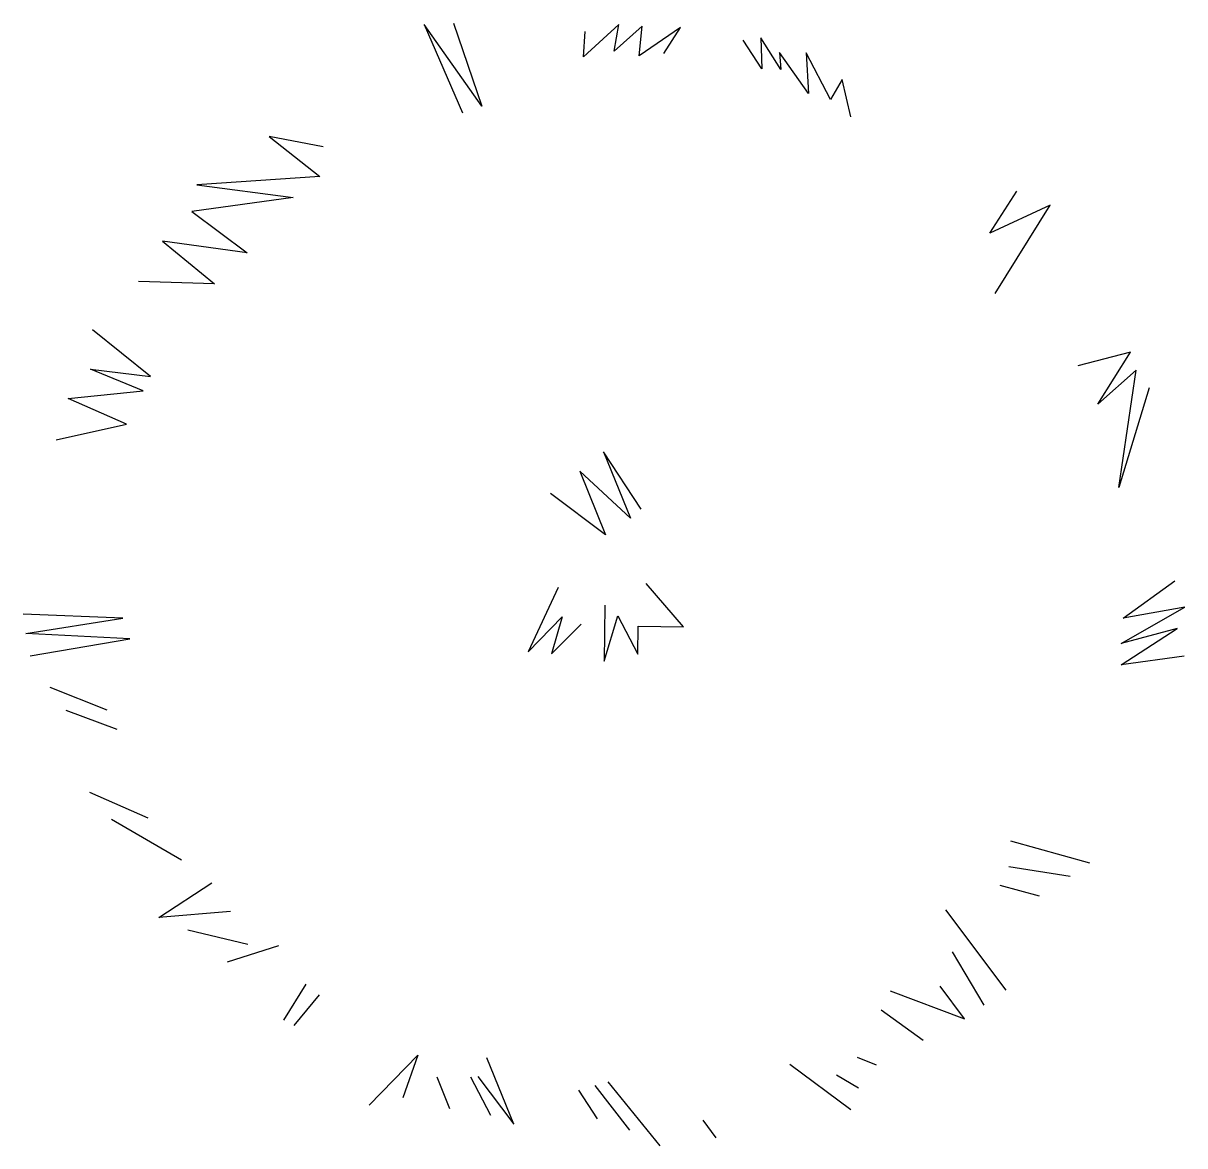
# Model space of a CAD drawing. Header units: metres. Extents: x -1.99 to 1.92, y -1.96 to 1.81.
import ezdxf

# ---------------------------------------------------------------- set-up
doc = ezdxf.new("R2010")
doc.units = ezdxf.units.M
doc.layers.add('ceco.net 77', color=7, linetype='Continuous')

msp = doc.modelspace()

# ---------------------------------------------------------------- linework, layer by layer
at = {"layer": 'ceco.net 77'}
for p, q in [((-0.4436, 1.5352), (-0.6373, 1.8106)), ((-0.6373, 1.8106), (-0.5078, 1.5136)), ((-0.5389, 1.8149), (-0.4436, 1.5352)), ((0.0179, 1.8109), (-0.1016, 1.7017)), ((0.002, 1.7203), (0.0179, 1.8109)), ((0.0965, 1.8049), (0.002, 1.7203)), ((0.0855, 1.7049), (0.0965, 1.8049)), ((0.2247, 1.8009), (0.0855, 1.7049)), ((0.1694, 1.7133), (0.2247, 1.8009)), ((-0.1016, 1.7017), (-0.0958, 1.7871)), ((0.5629, 1.6596), (0.4951, 1.7654)), ((0.4951, 1.7654), (0.499, 1.6614)), ((0.499, 1.6614), (0.4359, 1.7581)), ((0.6556, 1.5783), (0.5586, 1.7162)), ((0.5586, 1.7162), (0.5629, 1.6596)), ((0.7292, 1.558), (0.6474, 1.7152)), ((0.6474, 1.7152), (0.6556, 1.5783)), ((0.7693, 1.6259), (0.7292, 1.558)), ((0.7976, 1.4994), (0.7693, 1.6259)), ((-0.9772, 1.3985), (-1.1591, 1.4331)), ((-1.1591, 1.4331), (-0.9882, 1.2986)), ((-0.9882, 1.2986), (-1.4023, 1.2713)), ((-1.4023, 1.2713), (-1.0778, 1.2284)), ((-1.0778, 1.2284), (-1.4182, 1.1807)), ((1.266, 1.1082), (1.3562, 1.2494)), ((-1.4182, 1.1807), (-1.2326, 1.042)), ((1.4689, 1.2023), (1.266, 1.1082)), ((1.2833, 0.9056), (1.4689, 1.2023)), ((-1.2326, 1.042), (-1.5178, 1.0816)), ((-1.5178, 1.0816), (-1.3423, 0.9379)), ((-1.3423, 0.9379), (-1.5983, 0.9457)), ((-1.5578, 0.6257), (-1.753, 0.7829)), ((1.7391, 0.7078), (1.5611, 0.6621)), ((1.6285, 0.5325), (1.7391, 0.7078)), ((-1.5829, 0.5772), (-1.7593, 0.65)), ((-1.7593, 0.65), (-1.5578, 0.6257)), ((1.7581, 0.647), (1.6285, 0.5325)), ((1.6992, 0.2519), (1.7581, 0.647)), ((1.8018, 0.5874), (1.6992, 0.2519)), ((-1.8345, 0.5523), (-1.5829, 0.5772)), ((-1.6383, 0.466), (-1.8345, 0.5523)), ((-1.8755, 0.4132), (-1.6383, 0.466)), ((0.0924, 0.1791), (-0.0334, 0.3722)), ((-0.0334, 0.3722), (0.0574, 0.149)), ((0.0574, 0.149), (-0.1131, 0.3072)), ((-0.1131, 0.3072), (-0.0269, 0.0932)), ((-0.0269, 0.0932), (-0.2125, 0.2319)), ((0.2355, -0.2169), (0.1092, -0.071)), ((1.7137, -0.1876), (1.8876, -0.0616)), ((-0.1866, -0.0839), (-0.2877, -0.3012)), ((-0.0295, -0.1433), (-0.0319, -0.3326)), ((1.7079, -0.2729), (1.9213, -0.1502)), ((1.9213, -0.1502), (1.7137, -0.1876)), ((-1.6509, -0.1873), (-1.9858, -0.1736)), ((-1.9767, -0.2393), (-1.6509, -0.1873)), ((-0.2877, -0.3012), (-0.173, -0.1827)), ((-0.173, -0.1827), (-0.2089, -0.3071)), ((-0.0319, -0.3326), (0.0144, -0.1793)), ((0.0144, -0.1793), (0.0818, -0.3088)), ((-0.2089, -0.3071), (-0.1091, -0.2082)), ((0.0818, -0.3088), (0.0828, -0.2141)), ((0.0828, -0.2141), (0.2355, -0.2169)), ((1.707, -0.3441), (1.8957, -0.2221)), ((1.8957, -0.2221), (1.7079, -0.2729)), ((-1.6272, -0.2573), (-1.9767, -0.2393)), ((-1.9628, -0.3144), (-1.6272, -0.2573)), ((1.9194, -0.3159), (1.707, -0.3441)), ((-1.7039, -0.4972), (-1.8952, -0.4203)), ((-1.6701, -0.562), (-1.8418, -0.4984)), ((-1.5652, -0.8602), (-1.7613, -0.7741)), ((-1.4535, -1.002), (-1.6885, -0.8655)), ((1.3355, -0.9374), (1.6008, -1.0109)), ((1.3296, -1.0228), (1.5362, -1.0563)), ((-1.5296, -1.1945), (-1.3511, -1.078)), ((1.2992, -1.0856), (1.4318, -1.1223)), ((1.1161, -1.1693), (1.3199, -1.4395)), ((-1.2881, -1.1745), (-1.5296, -1.1945)), ((-1.2303, -1.2856), (-1.4317, -1.2376)), ((-1.1268, -1.2905), (-1.3001, -1.3454)), ((1.1391, -1.3101), (1.2453, -1.4902)), ((-1.0348, -1.4189), (-1.1102, -1.5405)), ((0.9305, -1.4422), (1.1807, -1.5355)), ((1.1807, -1.5355), (1.0983, -1.4256)), ((-0.9909, -1.4549), (-1.0757, -1.5579)), ((0.9003, -1.5052), (1.0419, -1.6077)), ((-0.8227, -1.8261), (-0.6582, -1.6582)), ((-0.6582, -1.6582), (-0.7093, -1.8022)), ((-0.3359, -1.8901), (-0.4269, -1.667)), ((0.8196, -1.6647), (0.8833, -1.6903)), ((0.5927, -1.6889), (0.7979, -1.8406)), ((-0.5951, -1.7311), (-0.5519, -1.8379)), ((-0.4818, -1.731), (-0.4143, -1.8605)), ((-0.457, -1.7297), (-0.3359, -1.8901)), ((-0.0189, -1.7485), (0.156, -1.9633)), ((0.7498, -1.7245), (0.8234, -1.7685)), ((-0.1177, -1.7765), (-0.0549, -1.8731)), ((-0.0632, -1.76), (0.0531, -1.9111)), ((0.2997, -1.8765), (0.3435, -1.9361))]:
    msp.add_line(p, q, dxfattribs=at)

doc.saveas('drawing.dxf')
